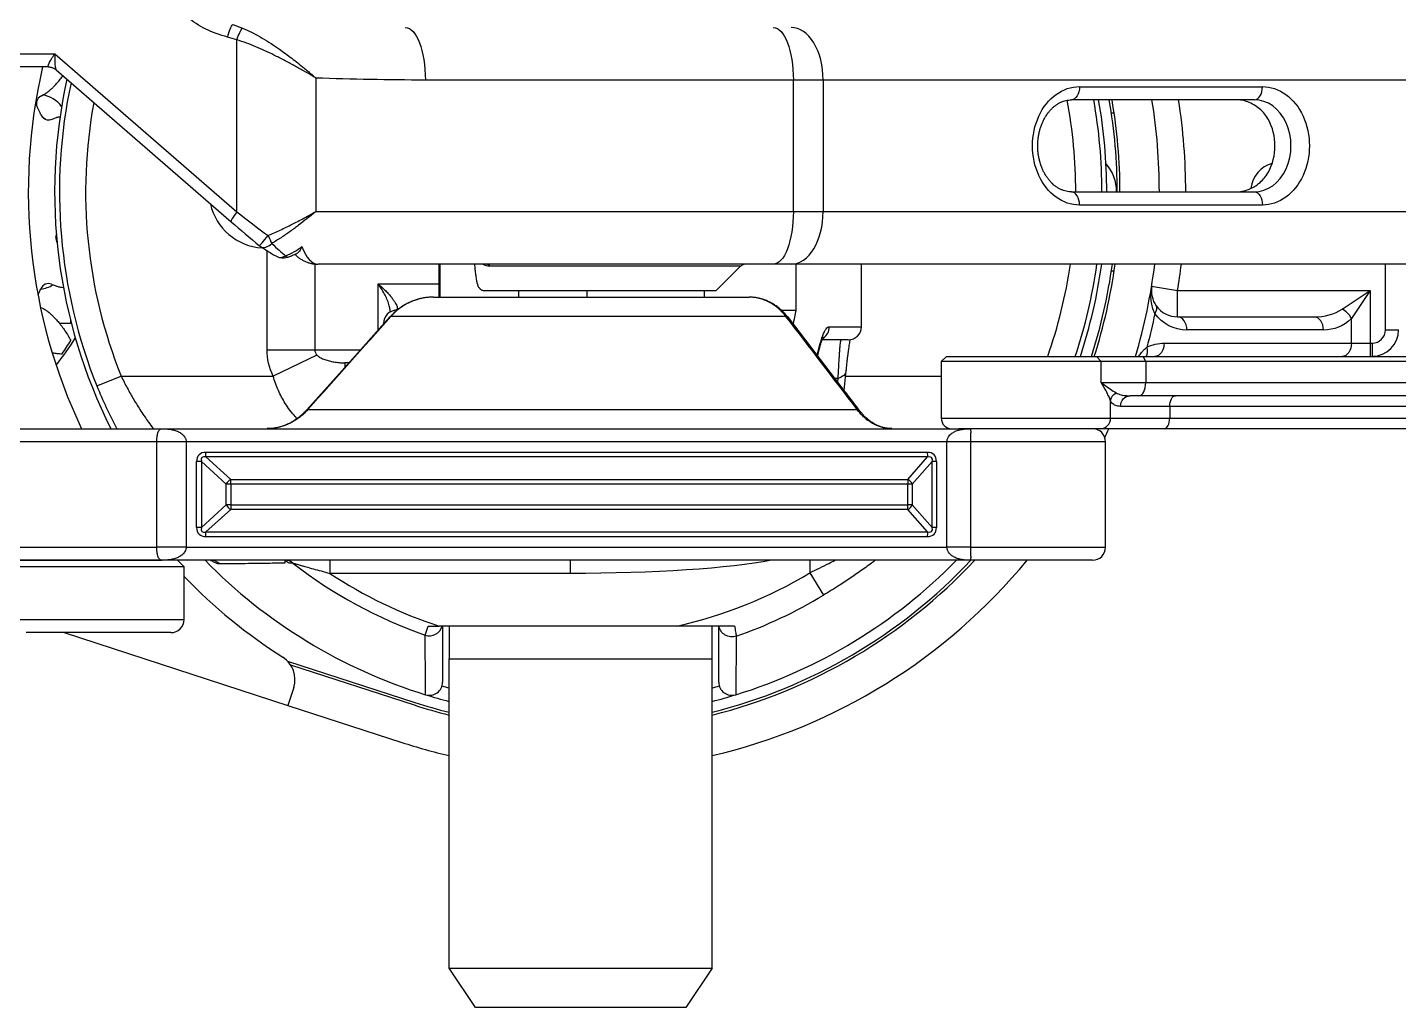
# Model space of a CAD drawing. Extents: x 0.3 to 19.3, y 0 to 10.9.
# Drawn here: x 1.081 to 2.449, y 6.412 to 7.39 of the extents above; entities that cross this region are included whole.
import ezdxf

# ---------------------------------------------------------------- set-up
doc = ezdxf.new("R2010")
doc.units = 0
doc.header["$LTSCALE"] = 0.5
doc.header["$MEASUREMENT"] = 0
doc.layers.add('TANGENT_LINES', color=7, linetype='CONTINUOUS')
doc.layers.add('VISIBLE', color=7, linetype='CONTINUOUS')

msp = doc.modelspace()

# ---------------------------------------------------------------- linework, layer by layer
at = {"layer": 'TANGENT_LINES'}
for p, q in [((1.286, 7.393), (1.2958, 7.3895)), ((1.2901, 7.3779), (1.2808, 7.3806)), ((1.2901, 7.2062), (1.2901, 7.3779)), ((1.0015, 7.3639), (1.1085, 7.3639)), ((1.1085, 7.3639), (1.2901, 7.2062)), ((1.3687, 7.3397), (1.3687, 7.2065)), ((1.8453, 7.3377), (1.4781, 7.3377)), ((1.8453, 7.2065), (1.8453, 7.3377)), ((1.875, 7.3377), (1.8453, 7.3377)), ((1.875, 7.3377), (1.875, 7.2065)), ((3.1803, 7.3377), (1.875, 7.3377)), ((2.1309, 7.3311), (2.3133, 7.3311)), ((2.3133, 7.213), (2.1309, 7.213)), ((1.3687, 7.2065), (1.8453, 7.2065)), ((1.8453, 7.2065), (1.875, 7.2065)), ((1.875, 7.2065), (3.0767, 7.2065)), ((1.3202, 7.0687), (1.3202, 7.1674)), ((1.3678, 7.1542), (1.3678, 7.0687)), ((1.4925, 7.154), (1.4925, 7.1212)), ((1.7927, 7.152), (1.5428, 7.152)), ((1.8478, 7.154), (1.8478, 7.108)), ((2.4361, 7.0884), (2.4361, 7.154)), ((1.431, 7.0883), (1.431, 7.1343)), ((1.431, 7.1343), (1.4917, 7.1343)), ((2.2028, 7.132), (2.2287, 7.1277)), ((1.4861, 7.1212), (1.4849, 7.1211)), ((1.6393, 7.1277), (1.6393, 7.1212)), ((1.7566, 7.1212), (1.7566, 7.1277)), ((1.8018, 7.1212), (1.8011, 7.1212)), ((2.2287, 7.1277), (2.4207, 7.1277)), ((2.2287, 7.1015), (2.2287, 7.1277)), ((2.3929, 7.1092), (2.4207, 7.1277)), ((2.4207, 7.1277), (2.4022, 7.0999)), ((2.4207, 7.1277), (2.4207, 7.0752)), ((1.8379, 7.1019), (1.4437, 7.1019)), ((1.4501, 7.109), (1.4501, 7.1083)), ((1.8336, 7.108), (1.8478, 7.108)), ((1.4369, 7.0949), (1.4363, 7.0949)), ((1.8813, 7.0916), (1.9132, 7.0916)), ((2.3743, 7.0884), (2.238, 7.0884)), ((2.4022, 7.0752), (2.4022, 7.0999)), ((2.4361, 7.0884), (2.4492, 7.0884)), ((2.2153, 7.0752), (2.4022, 7.0752)), ((2.4022, 7.0752), (2.4207, 7.0752)), ((2.4207, 7.0752), (2.423, 7.0752)), ((2.4207, 7.0752), (2.4207, 7.0621)), ((2.423, 7.0752), (2.423, 7.0621)), ((1.3202, 7.0687), (1.3678, 7.0687)), ((1.3699, 7.0634), (1.3263, 7.0424)), ((1.3678, 7.0687), (1.4134, 7.0687)), ((1.869, 7.0633), (1.8714, 7.0723)), ((2.1525, 7.0569), (2.1479, 7.0621)), ((2.197, 7.0569), (2.1942, 7.0621)), ((1.3976, 7.0555), (1.3976, 7.0511)), ((2.1525, 7.0359), (2.1525, 7.0569)), ((2.197, 7.0569), (2.197, 7.0359)), ((1.1503, 7.0327), (1.1746, 7.0424)), ((1.1746, 7.0424), (1.3263, 7.0424)), ((1.8901, 7.0401), (1.8869, 7.0401)), ((1.8897, 7.0363), (1.8901, 7.0401)), ((1.8975, 7.0424), (1.9928, 7.0424)), ((2.1525, 7.0359), (2.197, 7.0359)), ((2.197, 7.0359), (3.6543, 7.0359)), ((1.3609, 7.0091), (1.9089, 7.0091)), ((2.1619, 7.0004), (2.1619, 7.0176)), ((2.2209, 7.0122), (2.1717, 7.0122)), ((2.2209, 7.0122), (2.2209, 7.0004)), ((3.585, 7.0122), (2.2209, 7.0122)), ((1.9928, 7.0004), (2.1619, 7.0004)), ((2.1619, 7.0004), (2.2209, 7.0004)), ((2.2209, 7.0004), (3.4472, 7.0004)), ((1.3229, 6.99), (1.3201, 6.9899)), ((1.9436, 6.9899), (1.94, 6.9901)), ((1.2102, 6.9768), (1.0602, 6.9768)), ((1.2102, 6.8718), (1.2102, 6.9768)), ((1.2394, 6.9768), (1.2102, 6.9768)), ((1.2394, 6.9768), (1.2394, 6.8718)), ((1.9985, 6.9768), (1.2394, 6.9768)), ((1.259, 6.9664), (1.979, 6.9664)), ((1.9985, 6.8718), (1.9985, 6.9768)), ((2.0221, 6.9768), (1.9985, 6.9768)), ((2.0221, 6.9768), (2.0221, 6.8718)), ((2.1568, 6.9768), (2.0221, 6.9768)), ((1.2497, 6.8915), (1.2497, 6.9571)), ((1.2546, 6.9571), (1.2497, 6.9571)), ((1.2546, 6.9571), (1.2546, 6.8915)), ((1.2793, 6.9347), (1.2546, 6.9571)), ((1.2592, 6.9618), (1.2839, 6.9394)), ((1.9792, 6.9618), (1.2592, 6.9618)), ((1.9594, 6.9394), (1.9792, 6.9618)), ((1.9838, 6.9571), (1.964, 6.9347)), ((1.9838, 6.8915), (1.9838, 6.9571)), ((1.9882, 6.9571), (1.9838, 6.9571)), ((1.9882, 6.9571), (1.9882, 6.8915)), ((1.2839, 6.9394), (1.9594, 6.9394)), ((1.2793, 6.9139), (1.2793, 6.9347)), ((1.2841, 6.9347), (1.2793, 6.9347)), ((1.9596, 6.9347), (1.2841, 6.9347)), ((1.2841, 6.9347), (1.2841, 6.9139)), ((1.9596, 6.9139), (1.9596, 6.9347)), ((1.964, 6.9347), (1.9596, 6.9347)), ((1.964, 6.9347), (1.964, 6.9139)), ((1.2546, 6.8915), (1.2793, 6.9139)), ((1.2841, 6.9139), (1.2793, 6.9139)), ((1.2841, 6.9139), (1.9596, 6.9139)), ((1.964, 6.9139), (1.9596, 6.9139)), ((1.964, 6.9139), (1.9838, 6.8915)), ((1.2839, 6.9093), (1.2592, 6.8869)), ((1.9594, 6.9093), (1.2839, 6.9093)), ((1.9792, 6.8869), (1.9594, 6.9093)), ((1.2546, 6.8915), (1.2497, 6.8915)), ((1.979, 6.8822), (1.259, 6.8822)), ((1.2592, 6.8869), (1.9792, 6.8869)), ((1.9882, 6.8915), (1.9838, 6.8915)), ((1.0602, 6.8718), (1.2102, 6.8718)), ((1.2394, 6.8718), (1.2102, 6.8718)), ((1.2394, 6.8718), (1.9985, 6.8718)), ((2.0221, 6.8718), (1.9985, 6.8718)), ((2.0221, 6.8718), (2.1568, 6.8718)), ((1.2646, 6.8585), (1.2645, 6.8586)), ((1.3459, 6.8559), (1.3421, 6.8558)), ((1.3828, 6.8587), (1.3828, 6.8456)), ((1.6226, 6.8587), (1.6226, 6.8456)), ((1.8619, 6.8587), (1.8619, 6.8462)), ((1.6226, 6.8456), (1.3828, 6.8456)), ((1.8619, 6.8462), (1.8754, 6.8238)), ((1.0668, 6.7996), (1.2374, 6.7996)), ((1.4779, 6.784), (1.481, 6.7931))]:
    msp.add_line(p, q, dxfattribs=at)
for centre, radius, start, end in [((1.6331, 7.2261), 0.5201, 167.9073, 201.8341), ((1.6331, 7.2261), 0.494, 169.5938, 201.8341), ((1.6331, 7.2261), 0.494, 0, 10.669), ((1.6331, 7.2261), 0.5201, 0, 10.1725), ((1.6331, 7.2261), 0.6037, 0, 8.7529), ((1.3182, 7.2261), 0.0558, 192.2771, 266.9765), ((1.6331, 7.2261), 0.494, 340.6054, 351.5983), ((1.6331, 7.2261), 0.5201, 341.6163, 352.0235), ((1.6331, 7.2261), 0.6037, 350.6164, 353.133), ((21.5024, -10.879), 26.9381, 138.12643, 138.39094), ((-29.7344, -17.1144), 39.79, 37.32035, 37.48857), ((2.423, 7.0884), 0.0131, 270, 0), ((1.5476, 7.1919), 0.428, 201.8378, 208.1624), ((1.6331, 7.2261), 0.4686, 232.2001, 250.6508), ((1.6331, 7.2261), 0.4555, 236.6692, 251.9443), ((1.6331, 7.2261), 0.4435, 282.4362, 301.0568), ((1.6331, 7.2261), 0.4696, 289.303, 301.0568), ((1.6331, 7.2261), 0.5118, 254.3193, 255.1428), ((1.6331, 7.2261), 0.5118, 284.8572, 285.6807)]:
    msp.add_arc(centre, radius, start, end, dxfattribs=at)
at = {"layer": 'TANGENT_LINES', "extrusion": (0, 0, -1)}
for centre, major_axis, ratio, start_param, end_param in [((1.3102, 7.4427), (0.0906, 0), 0.72456, 1.901104, 2.443461), ((1.2837, 7.3806), (-0.0032, -0.0127), 0.212023, 1.518172, 2.85757), ((1.2929, 7.3779), (-0.0043, -0.0124), 0.20642, 1.49856, 2.716288), ((1.4581, 7.3377), (0, 0.0525), 0.381049, 0, 1.570796), ((1.8253, 7.3377), (0, 0.0525), 0.381049, 12.566371, 14.137167), ((1.1113, 7.3639), (-0.0096, -0.0131), 0.142699, -0.10504, 1.465757), ((1.4781, 7.4427), (0.559, 0), 0.187818, 1.570796, 1.767847), ((2.1309, 7.2721), (0, -0.0591), 0.794428, 0, 3.141593), ((2.1229, 7.3311), (0, 0.0131), 0.607358, 1.570796, 3.141593), ((2.3133, 7.2721), (0, -0.0591), 0.794428, 9.424778, 12.566371), ((2.3054, 7.213), (0, 0.0131), 0.607358, 0, 1.570796), ((1.8253, 7.2065), (0, 0.0525), 0.381049, 1.570796, 3.141593), ((1.3209, 7.1826), (-0.0056, 0.0118), 0.017002, 1.57889, 2.316151), ((1.336, 7.1733), (0.0043, -0.0124), 0.164949, 0.000059, 0.528127), ((1.4533, 7.0963), (-0.0082, 0.0102), 0.965404, 0.180457, 0.446927), ((1.6146, 7.2261), (0.6037, 0), 1, 0.202257, 0.259519), ((2.238, 7.1277), (0.0394, 0), 1, 1.570796, 2.522646), ((2.3743, 7.1277), (-0.0394, 0), 1, 10.210176, 10.995574), ((2.2153, 7.0359), (0.0394, 0), 1, 10.541237, 10.995574), ((2.206, 7.0752), (0, 0.0131), 0.707107, 1.570796, 3.141593), ((2.3929, 7.0752), (0, 0.0131), 0.707107, 1.570796, 3.141593), ((2.1887, 7.0712), (-0.0058, 0.0118), 0.668369, 1.886332, 2.713438), ((1.885, 7.0494), (0.0131, -0.0013), 0.746945, 0.002817, 1.104397), ((2.1722, 7.0176), (0.00966, 0.00411), 0.899571, 9.866933, 10.868225), ((2.1813, 7.0122), (0, 0.0105), 0.907503, 10.995574, 12.566371), ((2.2265, 7.0122), (0, 0.0105), 0.533091, 10.995574, 12.566371), ((1.2597, 6.9664), (0, -0.00656), 0.110575, 0.785398, 1.570796), ((1.9589, 6.9347), (0, -0.00656), 0.110575, 10.210176, 10.995574), ((1.2834, 6.9139), (0, -0.00656), 0.110575, 10.995574, 11.780972), ((1.2597, 6.8822), (0, -0.00656), 0.110575, 1.570796, 2.356194), ((1.784, 6.7953), (0.0131, 0), 0.995731, 1.235228, 2.973476)]:
    msp.add_ellipse(centre, major_axis=major_axis, ratio=ratio, start_param=start_param, end_param=end_param, dxfattribs=at)
at = {"layer": 'TANGENT_LINES'}
for centre, major_axis, ratio, start_param, end_param in [((1.8431, 7.3377), (0, -0.0525), 0.607358, 1.570796, 3.141593), ((1.1113, 7.3639), (-0.0011, -0.0162), 0.175499, 11.007997, 12.435257), ((2.3054, 7.3311), (0, -0.0131), 0.607358, 12.566371, 14.137167), ((2.3054, 7.2721), (0, 0.0459), 0.794428, 9.424778, 12.566371), ((2.1229, 7.213), (0, -0.0131), 0.607358, 1.570796, 3.141593), ((1.2929, 7.2062), (0.0086, 0.00991), 0.166437, 1.714333, 3.141593), ((1.3187, 7.2062), (-0.1308, 0.0991), 0.10639, 1.431306, 1.670071), ((1.8431, 7.2065), (0, -0.0525), 0.607358, 0, 1.570796), ((1.3209, 7.1826), (-0.0083, -0.0101), 0.014536, 12.566256, 14.149138), ((1.3209, 7.1826), (-0.0072, -0.011), 0.622903, 0, 1.220314), ((1.2974, 7.2065), (0.0526, -0.0524), 0.052159, 11.595524, 11.946479), ((1.2972, 7.2065), (0.0773, 0), 0.679306, 11.563128, 11.841121), ((1.3712, 7.2065), (0, 0.0525), 0.413016, 8.579231, 9.424778), ((1.336, 7.1733), (-0.0065, -0.0114), 0.768143, 12.566089, 13.455061), ((1.5393, 7.1474), (0, 0.00656), 0.754989, 11.780972, 12.566371), ((1.4526, 7.0927), (0.00976, -0.00878), 0.335061, 2.920003, 3.141701), ((1.8299, 7.0927), (0.0104, 0.008), 0.465349, 12.565476, 12.973658), ((2.1966, 7.1049), (-0.0107, -0.0076), 0.501833, 2.184539, 3.141593), ((2.2287, 7.0884), (0, -0.0131), 0.707107, 1.570796, 3.141593), ((2.365, 7.1277), (-0.0394, 0), 0.666667, 1.570796, 2.356194), ((2.365, 7.0884), (0, -0.0131), 0.707107, 1.570796, 3.141593), ((2.3929, 7.0999), (0.00928, -0.00928), 0.57735, 1.047198, 2.094395), ((1.8683, 7.0916), (0, -0.0131), 0.992407, 0.540131, 1.570796), ((1.3926, 7.0687), (-0.0248, 0), 0.528637, 0, 0.411517), ((1.8584, 7.0723), (0.0127, -0.0032), 0.867095, 12.565472, 12.852992), ((2.19, 7.0359), (0, -0.0131), 0.533091, 0, 1.570796), ((1.3696, 6.9999), (0.0098, -0.00873), 0.333453, 2.876409, 3.14017), ((1.9011, 6.9999), (0.0104, 0.008), 0.463116, 0.001306, 0.45145), ((2.1516, 7.0004), (0, -0.0105), 0.982381, 0, 1.570796), ((2.2153, 7.0004), (0, -0.0105), 0.533091, 0, 1.570796), ((1.2682, 6.9478), (-0.0159, 0.0161), 0.577328, 12.048099, 13.095296), ((1.9797, 6.9664), (0, 0.00656), 0.110575, 1.570796, 2.356194), ((1.9697, 6.9478), (0.0159, 0.0161), 0.577328, 12.037445, 13.084643), ((1.2689, 6.9478), (-0.0139, 0.0134), 0.338783, 12.036795, 13.083993), ((1.9705, 6.9478), (0.0127, 0.0134), 0.353962, 12.031072, 13.07827), ((1.2834, 6.9347), (-0.0044, -0.00486), 0.509969, 10.380953, 11.428151), ((1.2834, 6.9347), (0, 0.00656), 0.110575, 10.995574, 11.780972), ((1.9589, 6.9347), (-0.00492, 0.00434), 0.63765, 10.3703, 11.417497), ((1.2834, 6.9139), (0.0044, -0.00486), 0.509969, 10.562998, 11.610195), ((1.9589, 6.9139), (0, 0.00656), 0.110575, 10.210176, 10.995574), ((1.9589, 6.9139), (0.00492, 0.00434), 0.63765, 10.573651, 11.620849), ((1.2682, 6.9008), (0.0159, 0.0161), 0.577328, 8.895852, 9.94305), ((1.2689, 6.9008), (0.0139, 0.0134), 0.338783, 2.623971, 3.671168), ((1.9697, 6.9008), (-0.0159, 0.0161), 0.577328, 2.623321, 3.670518), ((1.9797, 6.8822), (0, 0.00656), 0.110575, 0.785398, 1.570796), ((1.9705, 6.9008), (-0.0127, 0.0134), 0.353962, 2.629694, 3.676891), ((1.2638, 6.8456), (0, 0.0131), 0.992201, 11.79205, 12.566371), ((1.3379, 6.8456), (0, 0.0131), 0.989965, 11.901747, 12.566371), ((1.4822, 6.7964), (-0.0131, 0), 0.995728, 1.234426, 2.886514)]:
    msp.add_ellipse(centre, major_axis=major_axis, ratio=ratio, start_param=start_param, end_param=end_param, dxfattribs=at)
at = {"layer": 'TANGENT_LINES', "extrusion": (-3.08579e-17, -1.66059e-16, -1)}
msp.add_ellipse((1.3926, 7.0687), major_axis=(-0.0724, 0), ratio=0.906308, start_param=5.871668, end_param=6.283185, dxfattribs=at)
at = {"layer": 'TANGENT_LINES', "extrusion": (-3.08579e-17, 7.88703e-17, -1)}
msp.add_ellipse((1.6226, 6.8718), major_axis=(-0.2319, 0), ratio=0.113203, start_param=3.665191, end_param=4.712389, dxfattribs=at)
at = {"layer": 'TANGENT_LINES'}
for points, knots in [([(1.2958, 7.3895), (1.2988, 7.3882), (1.3046, 7.3856), (1.3133, 7.3808), (1.322, 7.3756), (1.3307, 7.3698), (1.337, 7.3653), (1.3432, 7.3607), (1.3495, 7.3558), (1.3553, 7.3512), (1.3633, 7.3444), (1.3665, 7.3417), (1.3678, 7.3405), (1.3685, 7.3399), (1.3687, 7.3398), (1.3687, 7.3397)], [0, 0, 0, 0, 0.097541, 0.196115, 0.297138, 0.398578, 0.486073, 0.573518, 0.661363, 0.748912, 0.85111, 0.914913, 0.955255, 0.984638, 1, 1, 1, 1]), ([(1.3687, 7.3397), (1.3687, 7.3398), (1.3684, 7.3399), (1.3651, 7.3419), (1.3562, 7.3471), (1.347, 7.3522), (1.3371, 7.3575), (1.3271, 7.3626), (1.3181, 7.3669), (1.309, 7.3709), (1.2996, 7.3747), (1.2932, 7.3768), (1.2901, 7.3779)], [0, 0, 0, 0, 0.017628, 0.081693, 0.197486, 0.314246, 0.432822, 0.551892, 0.663577, 0.775239, 0.887902, 1, 1, 1, 1]), ([(1.3212, 7.1826), (1.3252, 7.1843), (1.3333, 7.1879), (1.3455, 7.194), (1.3557, 7.1992), (1.3683, 7.2062), (1.3687, 7.2064), (1.3687, 7.2065)], [0, 0, 0, 0, 0.242222, 0.483466, 0.726533, 0.966978, 1, 1, 1, 1]), ([(1.3687, 7.2065), (1.3687, 7.2064), (1.3685, 7.2063), (1.3671, 7.2051), (1.3651, 7.2035), (1.3597, 7.1991), (1.3516, 7.1928), (1.3432, 7.1866), (1.3342, 7.1804), (1.328, 7.1765), (1.3249, 7.1746)], [0, 0, 0, 0, 0.025542, 0.091894, 0.177976, 0.313959, 0.48336, 0.653719, 0.826856, 1, 1, 1, 1]), ([(1.5428, 7.152), (1.542, 7.1521), (1.5404, 7.1521), (1.5379, 7.1527), (1.536, 7.1535), (1.5349, 7.1539)], [0, 0, 0, 0, 0.30767, 0.634015, 1, 1, 1, 1]), ([(1.431, 7.1343), (1.431, 7.1343), (1.4312, 7.1341), (1.4358, 7.1302), (1.439, 7.127), (1.4424, 7.1234), (1.4451, 7.1199), (1.447, 7.1173), (1.4484, 7.1149), (1.4495, 7.1127), (1.4502, 7.1108), (1.4502, 7.1096), (1.4501, 7.109)], [0, 0, 0, 0, 0.022088, 0.16066, 0.294412, 0.423396, 0.546183, 0.650572, 0.74888, 0.840452, 0.923021, 1, 1, 1, 1]), ([(1.4432, 7.1062), (1.4431, 7.107), (1.443, 7.1087), (1.4421, 7.1128), (1.4405, 7.1178), (1.4379, 7.1232), (1.4354, 7.128), (1.4311, 7.1341), (1.431, 7.1343), (1.431, 7.1343)], [0, 0, 0, 0, 0.113144, 0.259399, 0.426433, 0.600583, 0.782795, 0.970885, 1, 1, 1, 1]), ([(2.2059, 7.1049), (2.2051, 7.1069), (2.2034, 7.1109), (2.2023, 7.1176), (2.2018, 7.1238), (2.2028, 7.1318), (2.2028, 7.132), (2.2028, 7.132)], [0, 0, 0, 0, 0.234677, 0.47044, 0.718318, 0.967363, 1, 1, 1, 1]), ([(1.4708, 7.119), (1.4691, 7.1185), (1.4659, 7.1174), (1.4611, 7.1153), (1.4566, 7.1128), (1.4521, 7.1097), (1.4479, 7.1063), (1.4451, 7.1034), (1.4437, 7.1019)], [0, 0, 0, 0, 0.16266, 0.325724, 0.489324, 0.65602, 0.823439, 1, 1, 1, 1]), ([(1.4849, 7.1211), (1.4836, 7.1211), (1.4809, 7.121), (1.4765, 7.1205), (1.471, 7.1191), (1.4708, 7.119), (1.4708, 7.119)], [0, 0, 0, 0, 0.286121, 0.614411, 0.947814, 1, 1, 1, 1]), ([(1.807, 7.1207), (1.8069, 7.1208), (1.8066, 7.1208), (1.804, 7.121), (1.8018, 7.1212)], [0, 0, 0, 0, 0.182094, 1, 1, 1, 1]), ([(1.8379, 7.1019), (1.8369, 7.1032), (1.8348, 7.1057), (1.8313, 7.1091), (1.8276, 7.1122), (1.8236, 7.1148), (1.8196, 7.117), (1.8155, 7.1187), (1.8112, 7.12), (1.8084, 7.1205), (1.807, 7.1207)], [0, 0, 0, 0, 0.128705, 0.256083, 0.38399, 0.510635, 0.634142, 0.756737, 0.880326, 1, 1, 1, 1]), ([(1.8714, 7.0723), (1.8719, 7.0743), (1.8729, 7.078), (1.8746, 7.0828), (1.8762, 7.0867), (1.8779, 7.0895), (1.8796, 7.0912), (1.8808, 7.0915), (1.8813, 7.0916)], [0, 0, 0, 0, 0.21516, 0.412841, 0.593399, 0.751736, 0.884969, 1, 1, 1, 1]), ([(1.8901, 7.0401), (1.8901, 7.0421), (1.8903, 7.0462), (1.8906, 7.0519), (1.8909, 7.057), (1.8912, 7.0617), (1.8915, 7.066), (1.8917, 7.0695), (1.8921, 7.0734), (1.8924, 7.0761), (1.8927, 7.0779), (1.893, 7.0783), (1.8931, 7.0785)], [0, 0, 0, 0, 0.130393, 0.255399, 0.37451, 0.489307, 0.597009, 0.696866, 0.79982, 0.887631, 0.957382, 1, 1, 1, 1]), ([(1.3699, 7.0634), (1.3702, 7.0631), (1.3708, 7.0625), (1.3717, 7.0617), (1.3746, 7.06), (1.3789, 7.0584), (1.3833, 7.0572), (1.3881, 7.0563), (1.3932, 7.0557), (1.3961, 7.0556), (1.3976, 7.0555)], [0, 0, 0, 0, 0.075425, 0.148921, 0.270312, 0.414769, 0.558463, 0.70778, 0.859724, 1, 1, 1, 1]), ([(2.1899, 7.0622), (2.1908, 7.0634), (2.1926, 7.0658), (2.1951, 7.0687), (2.197, 7.0704), (2.198, 7.0712)], [0, 0, 0, 0, 0.355045, 0.675788, 1, 1, 1, 1]), ([(1.1746, 7.0424), (1.1765, 7.0384), (1.1805, 7.0305), (1.1871, 7.0189), (1.194, 7.0076), (1.2016, 6.9966), (1.205, 6.9919), (1.2065, 6.9899)], [0, 0, 0, 0, 0.209079, 0.417531, 0.627893, 0.836566, 1, 1, 1, 1]), ([(1.3501, 6.9999), (1.3496, 7.0005), (1.348, 7.0021), (1.3427, 7.0085), (1.3383, 7.0151), (1.3346, 7.0215), (1.3314, 7.0281), (1.3285, 7.0352), (1.327, 7.04), (1.3263, 7.0424)], [0, 0, 0, 0, 0.09195, 0.248163, 0.404874, 0.552145, 0.699821, 0.849816, 1, 1, 1, 1]), ([(2.1525, 7.0359), (2.1525, 7.0358), (2.1527, 7.0358), (2.1564, 7.0332), (2.1617, 7.0294), (2.1655, 7.0269), (2.1673, 7.0257)], [0, 0, 0, 0, 0.042004, 0.305094, 0.658832, 1, 1, 1, 1]), ([(2.1619, 7.0176), (2.1614, 7.0189), (2.1603, 7.0216), (2.1581, 7.0262), (2.156, 7.0303), (2.1526, 7.0357), (2.1525, 7.0358), (2.1525, 7.0359)], [0, 0, 0, 0, 0.219937, 0.455968, 0.706355, 0.964535, 1, 1, 1, 1]), ([(2.1673, 7.0257), (2.1681, 7.0253), (2.1697, 7.0245), (2.1723, 7.0237), (2.1751, 7.023), (2.1788, 7.0228), (2.181, 7.0227)], [0, 0, 0, 0, 0.220815, 0.442175, 0.669148, 1, 1, 1, 1]), ([(1.3609, 7.0091), (1.3594, 7.0075), (1.3565, 7.0044), (1.3525, 7.0012), (1.3484, 6.9983), (1.344, 6.9957), (1.3394, 6.9936), (1.3347, 6.992), (1.3301, 6.9908), (1.3251, 6.9901), (1.3235, 6.99), (1.3229, 6.99)], [0, 0, 0, 0, 0.129612, 0.244097, 0.357957, 0.472864, 0.587242, 0.699571, 0.811577, 0.924965, 1, 1, 1, 1]), ([(1.94, 6.9901), (1.9395, 6.9902), (1.9383, 6.9903), (1.9341, 6.9911), (1.9303, 6.9923), (1.9262, 6.9941), (1.9224, 6.9963), (1.9187, 6.9989), (1.9153, 7.0018), (1.9119, 7.0053), (1.9099, 7.0079), (1.9089, 7.0091)], [0, 0, 0, 0, 0.07026, 0.181972, 0.294315, 0.409176, 0.52519, 0.64086, 0.757925, 0.878185, 1, 1, 1, 1]), ([(2.1717, 7.0122), (2.1709, 7.0123), (2.1692, 7.0123), (2.1669, 7.0129), (2.1649, 7.0139), (2.1631, 7.0154), (2.1623, 7.0169), (2.1619, 7.0176)], [0, 0, 0, 0, 0.207576, 0.405245, 0.598992, 0.793292, 1, 1, 1, 1]), ([(1.2102, 6.9768), (1.2102, 6.9771), (1.2101, 6.9778), (1.2103, 6.9809), (1.2104, 6.9818), (1.2107, 6.9838), (1.2111, 6.9854), (1.2115, 6.9866), (1.2123, 6.9882), (1.2132, 6.9892), (1.2141, 6.9898), (1.2153, 6.9899), (1.2154, 6.9899), (1.2155, 6.9899), (1.2155, 6.9899)], [0, 0, 0, 0, 0.077589, 0.215145, 0.296248, 0.40499, 0.506448, 0.593783, 0.698455, 0.790004, 0.871014, 0.954965, 0.9779, 1, 1, 1, 1]), ([(1.2155, 6.9899), (1.2156, 6.9899), (1.2158, 6.9899), (1.2162, 6.9899), (1.2205, 6.9898), (1.2243, 6.9892), (1.2283, 6.9883), (1.2322, 6.9867), (1.2342, 6.9855), (1.2362, 6.984), (1.2378, 6.9819), (1.2387, 6.9805), (1.2394, 6.9778), (1.2394, 6.9771), (1.2394, 6.9768)], [0, 0, 0, 0, 0.030874, 0.063069, 0.175141, 0.290645, 0.403831, 0.517862, 0.602104, 0.689257, 0.779234, 0.853841, 0.944805, 1, 1, 1, 1]), ([(1.9985, 6.9768), (1.9985, 6.977), (1.9985, 6.9776), (1.9993, 6.9807), (2, 6.9817), (2.0015, 6.9838), (2.0035, 6.9854), (2.0052, 6.9866), (2.0088, 6.9882), (2.0123, 6.9891), (2.0169, 6.9898), (2.0189, 6.9899), (2.0213, 6.9899), (2.0215, 6.9899), (2.0216, 6.9899), (2.0216, 6.9899)], [0, 0, 0, 0, 0.048842, 0.144904, 0.210105, 0.296863, 0.384441, 0.46484, 0.571891, 0.680099, 0.796937, 0.880302, 0.960799, 0.983755, 1, 1, 1, 1]), ([(2.0216, 6.9899), (2.0216, 6.9899), (2.0216, 6.9899), (2.0216, 6.9899), (2.0217, 6.9899), (2.0218, 6.9899), (2.0219, 6.9897), (2.0221, 6.989), (2.0222, 6.9881), (2.0223, 6.9865), (2.0222, 6.9853), (2.0222, 6.9838), (2.0222, 6.9817), (2.0222, 6.9811), (2.0221, 6.9776), (2.0221, 6.977), (2.0221, 6.9768)], [0, 0, 0, 0, 0.006851, 0.01651, 0.045097, 0.069389, 0.107695, 0.177967, 0.2636, 0.371011, 0.462525, 0.57141, 0.691997, 0.764772, 0.924023, 1, 1, 1, 1]), ([(1.2155, 6.8587), (1.2155, 6.8587), (1.2154, 6.8587), (1.2153, 6.8587), (1.2141, 6.8589), (1.2132, 6.8594), (1.2123, 6.8604), (1.2115, 6.862), (1.2111, 6.8632), (1.2107, 6.8647), (1.2104, 6.8668), (1.2103, 6.8677), (1.2101, 6.8708), (1.2102, 6.8716), (1.2102, 6.8718)], [0, 0, 0, 0, 0.022107, 0.04505, 0.129029, 0.210065, 0.300463, 0.406191, 0.493555, 0.59304, 0.703655, 0.784785, 0.922386, 1, 1, 1, 1]), ([(1.2394, 6.8718), (1.2394, 6.8715), (1.2394, 6.8708), (1.2387, 6.8682), (1.2378, 6.8667), (1.2362, 6.8647), (1.2342, 6.8631), (1.2322, 6.8619), (1.2284, 6.8603), (1.2243, 6.8594), (1.2205, 6.8588), (1.2162, 6.8587), (1.2158, 6.8587), (1.2156, 6.8587), (1.2155, 6.8587)], [0, 0, 0, 0, 0.055194, 0.146156, 0.22076, 0.3093, 0.397911, 0.482151, 0.59529, 0.709362, 0.824863, 0.936933, 0.969126, 1, 1, 1, 1]), ([(2.0216, 6.8587), (2.0216, 6.8587), (2.0215, 6.8587), (2.0213, 6.8587), (2.0189, 6.8587), (2.0169, 6.8589), (2.0123, 6.8595), (2.0089, 6.8604), (2.0052, 6.862), (2.0035, 6.8632), (2.0016, 6.8647), (2, 6.8669), (1.9993, 6.868), (1.9985, 6.871), (1.9985, 6.8716), (1.9985, 6.8718)], [0, 0, 0, 0, 0.016246, 0.039202, 0.1197, 0.203066, 0.319906, 0.427119, 0.535169, 0.615569, 0.701587, 0.789892, 0.855094, 0.951157, 1, 1, 1, 1]), ([(2.0221, 6.8718), (2.0221, 6.8716), (2.0221, 6.871), (2.0222, 6.8675), (2.0222, 6.8669), (2.0222, 6.8649), (2.0222, 6.8633), (2.0223, 6.8621), (2.0222, 6.8606), (2.0221, 6.8596), (2.0219, 6.8589), (2.0218, 6.8588), (2.0217, 6.8587), (2.0216, 6.8587), (2.0216, 6.8587), (2.0216, 6.8587), (2.0216, 6.8587)], [0, 0, 0, 0, 0.075943, 0.235122, 0.307863, 0.426352, 0.537409, 0.628881, 0.735075, 0.822114, 0.892354, 0.930643, 0.954923, 0.983498, 0.993152, 1, 1, 1, 1]), ([(1.2729, 6.855), (1.2722, 6.855), (1.2711, 6.8551), (1.27, 6.8555), (1.2686, 6.856), (1.267, 6.8569), (1.2661, 6.8575), (1.2648, 6.8584), (1.2647, 6.8585), (1.2646, 6.8585)], [0, 0, 0, 0, 0.173351, 0.312834, 0.468164, 0.644107, 0.785051, 0.941099, 1, 1, 1, 1]), ([(1.3378, 6.8558), (1.3323, 6.8557), (1.3208, 6.8556), (1.3012, 6.8553), (1.2829, 6.8551), (1.2729, 6.855)], [0, 0, 0, 0, 0.295227, 0.613372, 1, 1, 1, 1]), ([(1.3459, 6.8559), (1.3462, 6.8558), (1.3468, 6.8556), (1.3478, 6.8554), (1.3495, 6.8549), (1.3513, 6.8544), (1.3552, 6.8532), (1.3591, 6.8521), (1.3666, 6.85), (1.374, 6.848), (1.3798, 6.8464), (1.3828, 6.8456)], [0, 0, 0, 0, 0.055983, 0.113976, 0.189217, 0.269413, 0.383825, 0.501887, 0.662256, 0.824751, 1, 1, 1, 1]), ([(1.8619, 6.8462), (1.865, 6.8477), (1.8712, 6.8508), (1.8806, 6.8555), (1.8848, 6.8577), (1.8866, 6.8587)], [0, 0, 0, 0, 0.357312, 0.714654, 1, 1, 1, 1]), ([(1.9273, 6.8587), (1.9267, 6.8583), (1.925, 6.857), (1.9139, 6.8489), (1.9035, 6.8417), (1.8914, 6.8338), (1.8835, 6.8288), (1.8781, 6.8255), (1.8754, 6.8238)], [0, 0, 0, 0, 0.084122, 0.276949, 0.475033, 0.674801, 0.837125, 1, 1, 1, 1]), ([(1.7867, 6.7931), (1.7868, 6.7927), (1.7869, 6.7916), (1.7874, 6.7886), (1.7878, 6.7862), (1.7881, 6.7844), (1.7883, 6.7835), (1.7883, 6.7831), (1.7884, 6.7829)], [0, 0, 0, 0, 0.157372, 0.388738, 0.600182, 0.77875, 0.905359, 1, 1, 1, 1]), ([(1.4783, 6.7245), (1.4783, 6.7253), (1.4783, 6.7275), (1.4783, 6.737), (1.4779, 6.7751), (1.4779, 6.7818), (1.4779, 6.784)], [0, 0, 0, 0, 0.111914, 0.335872, 0.784951, 1, 1, 1, 1]), ([(1.7884, 6.7829), (1.7883, 6.7822), (1.7883, 6.78), (1.7882, 6.7705), (1.7879, 6.7324), (1.7879, 6.7264), (1.7879, 6.7245)], [0, 0, 0, 0, 0.114168, 0.342323, 0.797335, 1, 1, 1, 1])]:
    msp.add_open_spline(points, degree=3, knots=knots, dxfattribs=at)
at = {"layer": 'VISIBLE'}
for p, q in [((1.1019, 7.3508), (1.0044, 7.3508)), ((1.1098, 7.3479), (1.2843, 7.1963)), ((2.3054, 7.318), (2.1229, 7.318)), ((2.1627, 7.3049), (2.1654, 7.3049)), ((2.1049, 7.2333), (2.1038, 7.2344)), ((2.1229, 7.2261), (2.3054, 7.2261)), ((1.3138, 7.1716), (1.3152, 7.1706)), ((1.8253, 7.154), (1.3712, 7.154)), ((1.4917, 7.154), (1.4917, 7.1212)), ((1.7684, 7.1277), (1.7927, 7.152)), ((1.8431, 7.154), (1.8253, 7.154)), ((3.0794, 7.154), (1.8431, 7.154)), ((1.9132, 7.0916), (1.9132, 7.154)), ((2.1627, 7.1474), (2.1654, 7.1474)), ((1.4861, 7.1212), (1.8011, 7.1212)), ((1.5366, 7.1277), (1.7684, 7.1277)), ((1.5709, 7.1277), (1.5709, 7.1212)), ((1.4428, 7.1014), (1.3976, 7.0509)), ((1.4501, 7.1083), (1.4494, 7.1077)), ((2.2287, 7.1015), (2.365, 7.1015)), ((1.1239, 7.0949), (1.1131, 7.0949)), ((1.1239, 7.0985), (1.1239, 7.0949)), ((1.4363, 7.0949), (1.4363, 7.0942)), ((1.8574, 7.0785), (1.8403, 7.1007)), ((1.8961, 7.028), (1.8574, 7.0785)), ((1.9001, 7.0785), (1.8741, 7.0785)), ((1.9981, 7.0621), (1.9928, 7.0569)), ((1.9981, 7.0621), (2.1479, 7.0621)), ((2.1479, 7.0621), (2.1942, 7.0621)), ((2.1942, 7.0621), (3.6515, 7.0621)), ((1.3976, 7.0509), (1.3598, 7.0086)), ((1.4017, 7.0555), (1.3976, 7.0555)), ((1.8961, 7.028), (1.8981, 7.0481)), ((1.9928, 7.0569), (1.9928, 7.0004)), ((2.1525, 7.0569), (1.9928, 7.0569)), ((2.197, 7.0569), (2.1525, 7.0569)), ((3.6543, 7.0569), (2.197, 7.0569)), ((2.181, 7.0227), (2.1813, 7.0227)), ((2.19, 7.0227), (2.1813, 7.0227)), ((3.6473, 7.0227), (2.19, 7.0227)), ((1.0733, 6.9899), (1.2155, 6.9899)), ((1.2155, 6.9899), (2.0105, 6.9899)), ((1.3213, 6.99), (1.3201, 6.99)), ((1.9436, 6.99), (1.9422, 6.99)), ((2.1516, 6.9899), (2.0105, 6.9899)), ((2.2153, 6.9899), (2.1516, 6.9899)), ((3.4416, 6.9899), (2.2153, 6.9899)), ((2.1568, 6.8718), (2.1568, 6.9768)), ((1.2155, 6.8587), (1.0737, 6.8587)), ((1.0737, 6.8587), (1.2155, 6.8587)), ((2.0216, 6.8587), (1.2155, 6.8587)), ((1.2374, 6.8521), (1.2308, 6.8587)), ((1.3378, 6.8581), (1.3378, 6.8558)), ((1.3397, 6.8574), (1.3378, 6.8581)), ((2.1437, 6.8587), (2.0216, 6.8587)), ((1.2374, 6.8521), (1.0672, 6.8521)), ((1.2374, 6.7996), (1.2374, 6.8521)), ((1.2242, 6.7865), (1.0799, 6.7865)), ((1.1176, 6.7865), (1.341, 6.7139)), ((1.481, 6.7931), (1.4919, 6.7931)), ((1.7286, 6.7931), (1.4919, 6.7931)), ((1.4953, 6.7931), (1.4953, 6.7371)), ((1.5019, 6.7931), (1.5019, 6.7603)), ((1.7867, 6.7931), (1.7286, 6.7931)), ((1.7643, 6.7603), (1.7643, 6.7931)), ((1.7709, 6.7371), (1.7709, 6.7931)), ((1.5019, 6.4519), (1.5019, 6.7603)), ((1.5019, 6.7603), (1.7643, 6.7603)), ((1.7643, 6.4519), (1.7643, 6.7603)), ((1.3405, 6.7582), (1.4677, 6.7169)), ((1.3436, 6.7545), (1.4668, 6.7144)), ((1.3468, 6.7317), (1.341, 6.7139)), ((1.341, 6.7139), (1.4547, 6.677)), ((1.5019, 6.4519), (1.7643, 6.4519)), ((1.5281, 6.4125), (1.5019, 6.4519)), ((1.7643, 6.4519), (1.7381, 6.4125)), ((1.7381, 6.4125), (1.5281, 6.4125))]:
    msp.add_line(p, q, dxfattribs=at)
at = {"layer": 'VISIBLE', "flags": 128}
msp.add_lwpolyline([(1.8749, 7.0806), (1.8751, 7.0809), (1.8754, 7.0813), (1.8755, 7.0815), (1.8755, 7.0815)], dxfattribs=at)
at = {"layer": 'VISIBLE'}
for centre, radius, start, end in [((1.6331, 7.2261), 0.5512, 166.9271, 205.3769), ((1.6331, 7.2261), 0.5249, 167.6192, 206.7437), ((1.0982, 7.3144), 0.00821, 117.7258, 205.6968), ((1.0905, 7.2918), 0.0315, 38.4232, 79.6164), ((0.8943, 7.2163), 0.2181, 23.3941, 25.6968), ((1.6331, 7.2261), 0.5249, 0, 10.0787), ((1.6331, 7.2261), 0.5354, 0, 9.879), ((1.6331, 7.2261), 0.5381, 0, 9.8304), ((1.6331, 7.2261), 0.5774, 0, 9.1541), ((1.102, 7.3062), 0.00821, 203.3941, 291.3651), ((1.0918, 7.2918), 0.00984, 43.5706, 65.7964), ((2.1252, 7.2261), 0.0427, 0, 41.2762), ((2.3311, 7.2261), 0.0295, 105.5824, 172.721), ((0.8943, 7.2163), 0.2181, 350.6669, 351.3788), ((2.2156, 8.2688), 1.4204, 229.0326, 230.5253), ((1.1176, 7.1796), 0.00821, 170.6669, 212.4784), ((1.3209, 7.1826), 0.0131, 230.5264, 236.9216), ((1.336, 7.1733), 0.0131, 240.2494, 289.151), ((1.7974, 7.1474), 0.00656, 90, 135), ((1.6331, 7.2261), 0.5249, 341.79, 352.0968), ((1.6331, 7.2261), 0.5354, 342.1592, 352.2527), ((1.6331, 7.2261), 0.5381, 342.2492, 352.2907), ((1.6331, 7.2261), 0.5774, 343.4955, 352.8192), ((0.8943, 7.2163), 0.2181, 334.7884, 336.6059), ((1.0905, 7.1605), 0.0315, 276.9029, 300.6802), ((1.102, 7.1264), 0.00821, 68.6349, 156.6059), ((2.2287, 7.1277), 0.0262, 170.6164, 215.463), ((1.0982, 7.1182), 0.00821, 239.8873, 242.2742), ((1.4494, 7.0949), 0.0131, 90, 180), ((2.2287, 7.1277), 0.0262, 215.463, 270), ((1.9001, 7.0916), 0.0131, 270, 0), ((2.423, 7.0884), 0.0262, 270, 0), ((0.8949, 7.2261), 0.2756, 321.1952, 328.071), ((0.8943, 7.2163), 0.2684, 325.5906, 328.9549), ((2.0033, 7.0004), 0.0105, 180, 270), ((2.1437, 6.9768), 0.0131, 0, 90), ((1.6331, 7.2261), 0.5774, 334.91, 335.8523), ((2.1437, 6.8718), 0.0131, 270, 0), ((1.6331, 7.2261), 0.5249, 224.427, 252.8502), ((1.6331, 7.2261), 0.5381, 284.117, 316.9272), ((1.6331, 7.2261), 0.5774, 283.1366, 320.4788), ((1.6331, 7.2261), 0.5354, 284.1876, 316.6641), ((1.6331, 7.2261), 0.5249, 287.1498, 315.573), ((1.6331, 7.2261), 0.5512, 224.1105, 237.3739), ((1.2242, 6.7996), 0.0131, 270, 360), ((1.3218, 6.7398), 0.0262, 342, 57.3739), ((1.4822, 6.7371), 0.0131, 252.9192, 0), ((1.784, 6.7371), 0.0131, 180, 287.0808), ((1.6331, 7.2261), 0.5249, 252.8502, 255.5225), ((1.6331, 7.2261), 0.5249, 252.8502, 252.8519), ((1.6331, 7.2261), 0.5249, 284.4775, 287.1498), ((1.6331, 7.2261), 0.5249, 287.1481, 287.1498), ((1.6331, 7.2261), 0.5381, 252, 255.883), ((1.6331, 7.2261), 0.5354, 252, 255.8124), ((1.6331, 7.2261), 0.5774, 252, 256.8634)]:
    msp.add_arc(centre, radius, start, end, dxfattribs=at)
msp.add_ellipse((2.2894, 7.2721), major_axis=(0, 0.0459), ratio=0.794428, start_param=10.387329, end_param=11.60382, dxfattribs=at)
for points, knots in [([(1.1019, 7.3508), (1.1026, 7.3508), (1.1037, 7.3507), (1.1043, 7.3506), (1.1046, 7.3505)], [0, 0, 0, 0, 0.588004, 1, 1, 1, 1]), ([(1.1046, 7.3505), (1.1049, 7.3504), (1.1056, 7.3503), (1.1075, 7.3496), (1.109, 7.3485), (1.1096, 7.3481), (1.1098, 7.3479)], [0, 0, 0, 0, 0.208945, 0.507061, 0.797331, 1, 1, 1, 1]), ([(1.0944, 7.3217), (1.095, 7.322), (1.0956, 7.3224), (1.0962, 7.3226), (1.0975, 7.3234), (1.0993, 7.3243), (1.0998, 7.3247), (1.1011, 7.3256), (1.1026, 7.3268), (1.1046, 7.3285), (1.1069, 7.3307), (1.1095, 7.3334), (1.1123, 7.3367), (1.1147, 7.3397), (1.1161, 7.3416), (1.1164, 7.3421)], [0.0734801, 0.0734801, 0.0734801, 0.0734801, 0.0959836, 0.0959836, 0.0959836, 0.1511072, 0.1895276, 0.2391281, 0.2978161, 0.3643622, 0.4379315, 0.5179099, 0.6038204, 0.6952791, 0.7297391, 0.7297391, 0.7297391, 0.7297391]), ([(2.0994, 7.3049), (2.1001, 7.3057), (2.1014, 7.3074), (2.1036, 7.3097), (2.1059, 7.3117), (2.1083, 7.3134), (2.1108, 7.3149), (2.1133, 7.3161), (2.1159, 7.317), (2.1176, 7.3174), (2.1184, 7.3176)], [0, 0, 0, 0, 0.131222, 0.260999, 0.388829, 0.514823, 0.639184, 0.762224, 0.884356, 1, 1, 1, 1]), ([(2.1184, 7.3176), (2.1184, 7.3176), (2.1187, 7.3176), (2.1215, 7.318), (2.1225, 7.318), (2.1229, 7.318)], [0, 0, 0, 0, 0.151863, 0.638686, 1, 1, 1, 1]), ([(2.3194, 7.2983), (2.3181, 7.3003), (2.3157, 7.3042), (2.3105, 7.3092), (2.305, 7.3131), (2.2988, 7.316), (2.293, 7.3177), (2.2891, 7.3179), (2.2871, 7.318)], [0, 0, 0, 0, 0.1713, 0.344589, 0.513678, 0.682635, 0.842138, 1, 1, 1, 1]), ([(1.105, 7.2985), (1.1073, 7.2994), (1.11, 7.3005), (1.1107, 7.3007), (1.1121, 7.301), (1.1132, 7.3012), (1.1138, 7.3013)], [0.0734801, 0.0734801, 0.0734801, 0.0734801, 0.1511072, 0.1895276, 0.2391281, 0.2860597, 0.2860597, 0.2860597, 0.2860597]), ([(2.0923, 7.253), (2.092, 7.2538), (2.0914, 7.2556), (2.0905, 7.2592), (2.0898, 7.2629), (2.0893, 7.2667), (2.0891, 7.2705), (2.0891, 7.2744), (2.0894, 7.2782), (2.0899, 7.282), (2.0906, 7.2857), (2.0916, 7.2893), (2.0928, 7.2927), (2.0941, 7.296), (2.0958, 7.2993), (2.0972, 7.3018), (2.0994, 7.3048), (2.0994, 7.3049), (2.0994, 7.3049)], [0, 0, 0, 0, 0.057619, 0.125013, 0.192788, 0.260836, 0.329041, 0.397286, 0.465452, 0.533416, 0.601063, 0.668279, 0.734954, 0.800989, 0.866287, 0.93077, 0.994374, 1, 1, 1, 1]), ([(2.1038, 7.2344), (2.1037, 7.2345), (2.1033, 7.2348), (2.101, 7.2372), (2.0991, 7.2396), (2.0972, 7.2425), (2.0954, 7.2455), (2.0939, 7.2485), (2.0926, 7.252), (2.0923, 7.2527), (2.0923, 7.253)], [0, 0, 0, 0, 0.060196, 0.19972, 0.34109, 0.484298, 0.629276, 0.775907, 0.924034, 1, 1, 1, 1]), ([(2.302, 7.2297), (2.3031, 7.2302), (2.3055, 7.2314), (2.3112, 7.2355), (2.3157, 7.2401), (2.3182, 7.2439), (2.3194, 7.2458)], [0, 0, 0, 0, 0.199491, 0.470647, 0.733049, 1, 1, 1, 1]), ([(2.1229, 7.2261), (2.1226, 7.2261), (2.1217, 7.2262), (2.1188, 7.2264), (2.1161, 7.2271), (2.1134, 7.228), (2.1107, 7.2293), (2.1082, 7.2307), (2.1057, 7.2326), (2.1052, 7.2331), (2.1049, 7.2333)], [0, 0, 0, 0, 0.088289, 0.224314, 0.361136, 0.498806, 0.637483, 0.777409, 0.918838, 1, 1, 1, 1]), ([(2.2871, 7.2261), (2.2891, 7.2262), (2.293, 7.2264), (2.2994, 7.2285), (2.3013, 7.2294), (2.302, 7.2297)], [0, 0, 0, 0, 0.366761, 0.748533, 1, 1, 1, 1]), ([(1.3152, 7.1706), (1.3155, 7.1705), (1.3162, 7.17), (1.3186, 7.1685), (1.3202, 7.1674)], [0, 0, 0, 0, 0.315293, 1, 1, 1, 1]), ([(1.355, 7.1716), (1.355, 7.1716), (1.3549, 7.1715), (1.3538, 7.169), (1.3526, 7.1672), (1.3513, 7.1656), (1.3499, 7.1648), (1.3498, 7.1647), (1.3498, 7.1647)], [0, 0, 0, 0, 0.042083, 0.290221, 0.531609, 0.758899, 0.945195, 1, 1, 1, 1]), ([(1.3202, 7.1674), (1.3203, 7.1674), (1.3205, 7.1673), (1.3247, 7.1646), (1.3282, 7.1626), (1.3292, 7.1621), (1.3295, 7.1619)], [0, 0, 0, 0, 0.080636, 0.451207, 0.808288, 1, 1, 1, 1]), ([(1.3403, 7.1609), (1.3413, 7.1612), (1.3435, 7.162), (1.3463, 7.1632), (1.3478, 7.1638)], [0, 0, 0, 0, 0.456114, 1, 1, 1, 1]), ([(1.3478, 7.1638), (1.3481, 7.1639), (1.3487, 7.1642), (1.3494, 7.1645), (1.3498, 7.1647)], [0, 0, 0, 0, 0.481258, 1, 1, 1, 1]), ([(1.3478, 7.1638), (1.3486, 7.163), (1.3504, 7.1615), (1.3532, 7.1594), (1.3562, 7.1577), (1.3593, 7.1562), (1.3624, 7.1552), (1.3656, 7.1544), (1.3671, 7.1542), (1.3678, 7.1542)], [0, 0, 0, 0, 0.148977, 0.298047, 0.44609, 0.592868, 0.738356, 0.882693, 1, 1, 1, 1]), ([(1.3678, 7.1542), (1.3681, 7.1541), (1.3689, 7.154), (1.3704, 7.154), (1.3712, 7.154)], [0, 0, 0, 0, 0.404177, 1, 1, 1, 1]), ([(1.53, 7.1343), (1.5299, 7.1345), (1.5298, 7.1352), (1.5291, 7.1392), (1.5286, 7.1435), (1.5279, 7.1486), (1.5276, 7.1521), (1.5274, 7.154)], [0, 0, 0, 0, 0.093253, 0.300211, 0.521935, 0.756378, 1, 1, 1, 1]), ([(1.105, 7.1341), (1.1055, 7.1339), (1.1061, 7.1337), (1.1066, 7.1335), (1.1081, 7.1329), (1.1101, 7.1321), (1.1107, 7.132), (1.1123, 7.1315), (1.1142, 7.1312), (1.1159, 7.1309), (1.1169, 7.1308), (1.117, 7.1308)], [0.0734801, 0.0734801, 0.0734801, 0.0734801, 0.0923173, 0.0923173, 0.0923173, 0.1511072, 0.1895276, 0.2391281, 0.2978161, 0.3643622, 0.3716614, 0.3716614, 0.3716614, 0.3716614]), ([(1.53, 7.1343), (1.5302, 7.1336), (1.5305, 7.1326), (1.5309, 7.1318), (1.5315, 7.1308), (1.5318, 7.1305), (1.5322, 7.13), (1.5324, 7.1297), (1.5328, 7.1294), (1.533, 7.1291), (1.5335, 7.1288), (1.5344, 7.1282), (1.5356, 7.1278), (1.5363, 7.1277), (1.5366, 7.1277)], [0, 0, 0, 0, 0.126145, 0.216148, 0.313187, 0.379075, 0.452076, 0.512539, 0.574213, 0.631196, 0.701372, 0.798914, 0.904889, 1, 1, 1, 1]), ([(1.4707, 7.119), (1.4702, 7.1189), (1.4689, 7.1185), (1.4648, 7.1171), (1.461, 7.1153), (1.4572, 7.1133), (1.4535, 7.111), (1.4512, 7.1092), (1.4501, 7.1083)], [0, 0, 0, 0, 0.114103, 0.291286, 0.468677, 0.645409, 0.822689, 1, 1, 1, 1]), ([(1.4849, 7.1211), (1.4839, 7.1211), (1.4817, 7.121), (1.4775, 7.1206), (1.4732, 7.1197), (1.4715, 7.1192), (1.4707, 7.119)], [0, 0, 0, 0, 0.236424, 0.512536, 0.788706, 1, 1, 1, 1]), ([(1.807, 7.1208), (1.8068, 7.1208), (1.8063, 7.1209), (1.8025, 7.1211), (1.802, 7.1211), (1.8018, 7.1211)], [0, 0, 0, 0, 0.227004, 0.770271, 1, 1, 1, 1]), ([(1.8335, 7.1081), (1.8328, 7.1086), (1.8314, 7.1099), (1.8281, 7.1124), (1.8248, 7.1146), (1.8212, 7.1165), (1.8176, 7.1181), (1.8139, 7.1193), (1.8102, 7.1203), (1.808, 7.1206), (1.807, 7.1208)], [0, 0, 0, 0, 0.10647, 0.238707, 0.369941, 0.500039, 0.628441, 0.756447, 0.884145, 1, 1, 1, 1]), ([(1.0944, 7.1109), (1.0966, 7.1097), (1.0992, 7.1084), (1.0998, 7.108), (1.1011, 7.1071), (1.1026, 7.1058), (1.1046, 7.1041), (1.1069, 7.1019), (1.1095, 7.0992), (1.1116, 7.0968), (1.1128, 7.0953), (1.1131, 7.095), (1.1138, 7.0941), (1.1156, 7.0917), (1.1185, 7.0876), (1.1215, 7.0828), (1.1234, 7.0794), (1.1242, 7.0779)], [0.0734801, 0.0734801, 0.0734801, 0.0734801, 0.1511072, 0.1895276, 0.2391281, 0.2978161, 0.3643622, 0.4379315, 0.5179099, 0.6038204, 0.6269938, 0.6269938, 0.6269938, 0.6952791, 0.7919682, 0.8936189, 0.9776463, 0.9776463, 0.9776463, 0.9776463]), ([(1.4494, 7.1077), (1.4486, 7.107), (1.4468, 7.1055), (1.4436, 7.1023), (1.443, 7.1016), (1.4428, 7.1014)], [0, 0, 0, 0, 0.374258, 0.791905, 1, 1, 1, 1]), ([(1.8402, 7.1007), (1.8394, 7.1017), (1.8377, 7.1039), (1.8346, 7.107), (1.8338, 7.1078), (1.8335, 7.1081)], [0, 0, 0, 0, 0.385176, 0.770151, 1, 1, 1, 1]), ([(1.8478, 7.108), (1.8478, 7.108), (1.8478, 7.1077), (1.8463, 7.1008), (1.845, 7.0944)], [0, 0, 0, 0, 0.087515, 1, 1, 1, 1]), ([(1.8711, 7.069), (1.8712, 7.0696), (1.8716, 7.0709), (1.8723, 7.0735), (1.873, 7.0757), (1.8737, 7.0776), (1.874, 7.0783), (1.8741, 7.0786)], [0, 0, 0, 0, 0.198898, 0.435709, 0.657004, 0.860709, 1, 1, 1, 1]), ([(1.8741, 7.0786), (1.8741, 7.0787), (1.8743, 7.0792), (1.8748, 7.0802), (1.8749, 7.0805), (1.8749, 7.0806)], [0, 0, 0, 0, 0.331751, 0.755628, 1, 1, 1, 1]), ([(1.8981, 7.0481), (1.8982, 7.0488), (1.8983, 7.0504), (1.8988, 7.0549), (1.8992, 7.0589), (1.8997, 7.0629), (1.9002, 7.0665), (1.9006, 7.0698), (1.9011, 7.0729), (1.9015, 7.0756), (1.902, 7.078), (1.9021, 7.0787), (1.9022, 7.0789)], [0, 0, 0, 0, 0.087203, 0.208947, 0.327589, 0.442534, 0.553186, 0.659356, 0.760799, 0.857191, 0.948105, 1, 1, 1, 1]), ([(1.1059, 7.0656), (1.1074, 7.0654), (1.1106, 7.065), (1.114, 7.0647), (1.1157, 7.0646)], [0.8162392, 0.8162392, 0.8162392, 0.8162392, 0.8936189, 0.9776463, 0.9776463, 0.9776463, 0.9776463]), ([(1.8695, 7.0627), (1.8701, 7.065), (1.8709, 7.0681), (1.871, 7.0688), (1.8711, 7.069)], [0, 0, 0, 0, 0.726269, 1, 1, 1, 1]), ([(1.9115, 7.0078), (1.9076, 7.013), (1.901, 7.0217), (1.8975, 7.0262), (1.8961, 7.028)], [0, 0, 0, 0, 0.604353, 1, 1, 1, 1]), ([(1.3598, 7.0086), (1.3592, 7.008), (1.358, 7.0067), (1.355, 7.0038), (1.3518, 7.0011), (1.3507, 7.0003), (1.3502, 6.9999)], [0, 0, 0, 0, 0.225172, 0.515473, 0.804312, 1, 1, 1, 1]), ([(1.94, 6.9902), (1.9392, 6.9903), (1.9374, 6.9905), (1.9341, 6.9913), (1.931, 6.9924), (1.9278, 6.9938), (1.9248, 6.9955), (1.9219, 6.9975), (1.9191, 6.9997), (1.9164, 7.0022), (1.9138, 7.005), (1.9123, 7.0069), (1.9116, 7.0079)], [0, 0, 0, 0, 0.086752, 0.185576, 0.284858, 0.384657, 0.485093, 0.585951, 0.688261, 0.79211, 0.897472, 1, 1, 1, 1]), ([(1.3502, 6.9999), (1.3496, 6.9995), (1.3483, 6.9986), (1.3448, 6.9964), (1.3413, 6.9946), (1.3376, 6.9931), (1.3337, 6.9918), (1.3299, 6.9909), (1.3259, 6.9902), (1.3238, 6.9901), (1.3229, 6.99)], [0, 0, 0, 0, 0.097742, 0.230409, 0.362176, 0.493132, 0.624104, 0.755148, 0.886339, 1, 1, 1, 1]), ([(1.3229, 6.99), (1.3225, 6.99), (1.3219, 6.99), (1.3215, 6.99), (1.3213, 6.99)], [0, 0, 0, 0, 0.580865, 1, 1, 1, 1]), ([(1.9422, 6.99), (1.9417, 6.99), (1.9408, 6.9901), (1.9402, 6.9901), (1.94, 6.9902)], [0, 0, 0, 0, 0.586588, 1, 1, 1, 1]), ([(1.2638, 6.8586), (1.2638, 6.8586), (1.264, 6.8586), (1.2644, 6.8586), (1.2647, 6.8585)], [0, 0, 0, 0, 0.397409, 1, 1, 1, 1]), ([(1.2647, 6.8585), (1.2647, 6.8585), (1.2649, 6.8585), (1.2654, 6.8584), (1.2656, 6.8583), (1.2656, 6.8583), (1.2656, 6.8583)], [0, 0, 0, 0, 0.263938, 0.668532, 0.936093, 1, 1, 1, 1]), ([(1.3421, 6.8558), (1.3413, 6.8564), (1.3402, 6.8571), (1.3398, 6.8573), (1.3397, 6.8574)], [0, 0, 0, 0, 0.684869, 1, 1, 1, 1])]:
    msp.add_open_spline(points, degree=3, knots=knots, dxfattribs=at)

doc.saveas('drawing.dxf')
